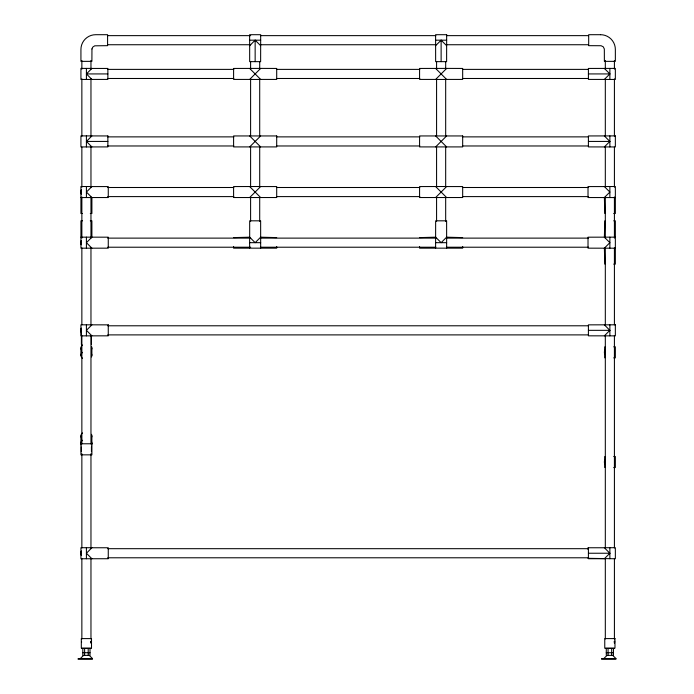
<?xml version="1.0" encoding="UTF-8"?>
<svg xmlns="http://www.w3.org/2000/svg" width="694" height="694" viewBox="0 0 694 694"><rect width="100%" height="100%" fill="white"/><g stroke="black" fill="none" stroke-linecap="round" stroke-linejoin="round"><path stroke-width="1.04" d="M81.562 641.525L81.562 642.436M86.412 73.928L91.894 68.446L107.865 68.446L107.865 79.42L91.894 79.42L86.412 73.928L107.865 73.928M91.894 146.911L86.412 141.429L91.894 135.946M249.632 45.665L249.632 34.7L260.684 34.7L260.632 61.645L249.667 61.645L249.667 45.665L255.149 40.183L260.632 45.665M260.632 68.446L249.667 79.42L233.6 79.42L233.6 68.446L260.632 68.402L276.698 68.446L276.698 79.42L260.632 79.42L249.667 68.446M249.667 146.911L260.632 135.946M91.894 324.861L86.412 330.344L91.894 335.827M249.667 197.53L260.632 186.565L276.698 186.565L276.698 197.53L233.6 197.53L233.6 186.565L260.632 186.513M435.641 45.665L441.124 40.183L446.615 45.665M260.64 237.183L255.158 242.674L249.675 237.183L249.675 220.822L260.64 220.822L260.675 248.157M446.615 68.446L435.641 79.42L419.575 79.42L419.575 68.446L446.615 68.402L462.672 68.446L462.672 79.42L446.615 79.42L435.641 68.446M435.641 146.911L446.615 135.946M435.641 197.53L446.615 186.565L462.672 186.565L462.672 197.53L419.575 197.53L419.575 186.565L446.615 186.513M91.894 547.713L80.929 547.713L80.929 558.765L108.264 558.731L108.264 547.757L91.894 547.757L86.412 553.248L91.894 558.731M446.615 237.183L441.132 242.674L435.65 237.183L419.575 237.608M604.379 68.446L609.87 73.928L604.379 79.42L588.408 79.42L588.408 68.446L615.352 68.402L615.352 79.454L604.379 79.454M604.379 146.911L609.87 141.429L604.379 135.946M604.379 197.538L609.87 192.056L604.379 186.573L588.018 186.573L588.018 197.538L615.352 197.573M604.379 248.166L609.87 242.674L604.379 237.183L604.804 220.822M604.379 335.827L609.87 330.335L604.379 324.853M604.379 558.731L609.87 553.239L604.379 547.757L588.018 547.757L588.018 549.37M80.365 658.519L83.592 655.37M603.823 658.519L607.042 655.37M107.761 35.637L250.69 35.637M260.432 35.637L435.849 35.637M446.676 35.637L588.521 35.637M249.632 40.183L260.684 40.183M435.606 40.183L446.658 40.183M107.761 44.737L250.69 44.737M260.432 44.737L435.849 44.737M446.676 44.737L588.521 44.737M91.894 68.402L80.929 68.402L80.929 79.454L91.894 79.454M107.717 69.383L233.843 69.383M276.455 69.383L419.827 69.383M462.43 69.383L588.564 69.383M588.408 73.928L609.87 73.928M107.717 78.483L233.843 78.483M276.455 78.483L419.827 78.483M462.43 78.483L588.564 78.483M249.667 79.454L260.632 79.454M435.641 79.454L446.615 79.454M107.717 136.874L233.843 136.874M276.455 136.874L419.827 136.874M462.43 136.874L588.564 136.874M86.412 141.429L107.865 141.429M588.408 141.429L609.87 141.429M107.717 145.974L233.843 145.974M276.455 145.974L419.827 145.974M462.43 145.974L588.564 145.974M91.894 186.521L80.929 186.521L80.929 213.509L82.534 213.509M604.379 186.521L615.352 186.521L615.352 213.509L613.748 213.509M107.717 187.501L233.843 187.501M276.455 187.501L419.827 187.501M462.43 187.501L588.564 187.501M107.717 196.602L233.843 196.602M276.455 196.602L419.827 196.602M462.43 196.602L588.564 196.602M91.894 197.538L108.264 197.538L108.264 186.573L91.894 186.573L86.412 192.056L91.894 197.538L80.929 197.573M90.289 213.509L91.894 213.509L91.894 197.417M604.804 213.509L604.379 197.417M82.534 220.822L80.929 220.822L80.929 248.2L108.264 248.166L108.264 237.183L80.929 237.148M90.289 220.822L91.894 220.822L91.894 237.183L86.412 242.674L91.894 248.166M613.748 220.822L615.352 220.822L615.352 264.128L613.748 264.128M615.352 237.148L588.018 237.192L588.018 248.166L615.352 248.2M249.762 237.183L233.6 237.608M260.536 237.183L276.698 237.608M446.511 237.183L462.672 237.608M107.717 238.12L250.69 238.12M260.432 238.12L435.849 238.12M446.676 238.12L588.564 238.12M249.623 242.674L260.675 242.674M435.598 242.674L446.65 242.674M107.717 247.22L250.69 247.22M260.432 247.22L435.849 247.22M446.676 247.22L588.564 247.22M604.804 264.128L604.379 248.036M107.761 325.79L588.521 325.79M588.408 330.335L609.87 330.335M107.761 334.89L588.521 334.89M604.804 346.818L604.804 357.87M613.748 346.818L615.352 346.818L615.352 357.87L613.748 357.87M604.804 456.496L604.804 467.548M613.748 456.496L615.352 456.496L615.352 467.548L613.748 467.548M604.379 547.705L615.352 547.713L615.352 558.765L588.018 558.314M107.761 548.685L588.521 548.685M588.408 553.239L609.87 553.239M107.761 557.785L588.521 557.785M604.379 558.722L588.408 558.722L588.408 547.757M81.788 648.491L91.035 648.491M605.237 648.491L614.494 648.491M82.82 652.724L90.003 652.724M606.278 652.724L613.453 652.724M78.092 658.519L92.458 658.519L92.458 659.3L78.092 659.3M601.542 658.519L615.908 658.519L615.908 659.3L601.542 659.3M612.689 655.37L615.908 658.519M89.231 655.37L92.458 658.519M435.641 135.946L446.615 146.911M435.641 186.565L446.615 197.53M249.667 135.946L260.632 146.911M249.667 186.565L260.632 197.53M614.416 60.456L614.416 69.122M614.416 78.873L614.416 136.284M614.416 147.119L614.416 187.207M614.416 196.957L614.416 238.12M614.416 247.871L614.416 324.792M614.416 335.549L614.416 547.965M614.416 558.774L614.416 638.966M614.416 641.135L614.416 643.303M613.453 648.5L613.453 655.37L606.278 655.37L606.278 648.5M611.666 648.5L611.666 655.37M609.87 68.402L609.87 79.454M609.87 135.894L609.87 146.946M609.87 186.521L609.87 197.573M609.87 237.148L609.87 248.2M609.87 324.809L609.87 335.861M609.87 547.705L609.87 558.757M608.074 648.5L608.074 655.37M605.315 60.456L605.315 69.122M605.315 78.873L605.315 136.284M605.315 147.119L605.315 187.207M605.315 196.957L605.315 238.12M605.315 247.871L605.315 324.792M605.315 335.549L605.315 547.965M605.315 558.774L605.315 638.966M462.672 246.552L462.672 248.157L419.575 248.157L419.575 246.552M446.65 248.157L446.615 220.822L435.65 220.822L435.598 248.157M445.678 61.506L445.678 69.062M445.678 78.786L445.678 136.024M445.678 146.824L445.678 186.79M445.678 197.59L445.678 221.351M441.124 40.183L441.124 61.645M436.578 61.506L436.578 69.062M436.578 78.786L436.578 136.024M436.578 146.824L436.578 186.79M436.578 197.59L436.578 221.351M276.698 246.552L276.698 248.157L233.6 248.157L233.6 246.552M259.703 61.506L259.703 69.062M259.703 78.786L259.703 136.024M259.703 146.824L259.703 186.79M259.703 197.59L259.703 221.351M255.149 40.183L255.149 61.645M250.603 61.506L250.603 69.062M250.603 78.786L250.603 136.024M250.603 146.824L250.603 186.79M250.603 197.59L250.603 221.351M249.623 237.183L249.623 248.157M91.868 348.015L91.868 355.345M91.868 435.927L91.868 443.258M91.435 335.488L91.435 344.562M91.435 446.936L91.435 451.69M90.966 60.456L90.966 69.122M90.966 78.873L90.966 136.284M90.966 147.119L90.966 187.207M90.966 196.957L90.966 238.12M90.966 247.871L90.966 324.792M90.966 335.627L90.966 443.96M90.966 453.711L90.966 547.965M90.966 558.8L90.966 638.966M90.966 641.135L90.966 643.303M90.003 648.5L90.003 655.37L82.82 655.37L82.82 648.5M88.207 648.5L88.207 655.37M86.412 68.402L86.412 79.454M86.412 135.894L86.412 146.946M86.412 186.521L86.412 197.573M86.412 237.148L86.412 248.2M86.412 324.809L86.412 335.87M86.412 547.713L86.412 558.765M84.616 648.5L84.616 655.37M81.857 60.456L81.857 69.122M81.857 78.873L81.857 136.284M81.857 147.119L81.857 187.207M81.857 196.957L81.857 238.12M81.857 247.871L81.857 324.792M81.857 335.627L81.857 443.96M81.857 453.711L81.857 547.965M81.857 558.8L81.857 638.966M81.389 332.504L81.389 344.562M81.389 446.936L81.389 451.69M80.903 348.015L80.903 355.345M80.903 435.927L80.903 443.258M82.508 358.338A5.483 4.242 0 0 1 82.508 352.344M91.452 353.723A5.483 4.242 0 0 1 91.452 356.959M91.452 346.393A5.483 4.242 0 0 1 91.452 349.637M81.319 349.637A5.483 4.242 0 0 1 82.508 345.013M91.452 434.305A5.483 4.242 0 0 1 91.452 437.55M81.319 437.55A5.483 4.242 0 0 1 82.508 432.926M91.452 441.636A5.483 4.242 0 0 1 91.452 444.88M81.319 444.88A5.483 4.242 0 0 1 82.508 440.256M90.853 641.811C91.044 644.067 91.686 640.336 90.853 641.811M614.303 641.811C614.528 644.075 615.092 640.319 614.303 641.811M91.955 48.97L91.894 61.358L80.929 61.358L80.929 49.465A14.765 14.765 0 0 1 95.694 34.7L107.587 34.7L107.587 45.665L94.714 45.821L92.701 47.166L91.955 48.97M81.345 189.956L81.345 194.155A5.483 5.483 0 0 1 81.345 189.948M81.345 240.575L81.345 244.774A5.483 5.483 0 0 1 81.345 240.575M81.345 328.245L81.345 332.443A5.483 5.483 0 0 1 81.345 328.245M81.345 551.149L81.345 555.339A5.483 5.483 0 0 1 81.345 551.149M604.804 350.253L604.804 354.452A5.483 5.483 0 0 1 604.804 350.253M604.804 459.931L604.804 464.13A5.483 5.483 0 0 1 604.804 459.931M446.658 34.7L435.606 34.7L435.641 61.645L446.615 61.645L446.658 34.7M600.588 34.7L588.686 34.7L588.686 45.665L601.082 45.726L603.251 46.793L604.327 48.97L604.379 61.358L615.352 61.358L615.352 49.465A14.765 14.765 0 0 0 600.588 34.7M107.865 135.946L80.929 135.894L80.929 146.946L107.865 146.911L107.865 135.946M276.698 135.946L233.6 135.946L233.6 146.911L276.698 146.911L276.698 135.946M462.672 135.946L419.575 135.946L419.575 146.911L462.672 146.911L462.672 135.946M615.352 135.894L588.408 135.946L588.408 146.911L615.352 146.946L615.352 135.894M108.264 324.861L80.929 324.809L80.929 335.87L108.264 335.827L108.264 324.861M615.352 324.809L588.408 324.853L588.408 335.827L615.352 335.861L615.352 324.809M91.894 443.778L80.929 443.778L80.929 454.848L91.894 454.848L91.894 443.778M91.513 638.593L81.311 638.593L81.311 648.066L91.513 648.066L91.513 638.593M614.971 638.593L604.76 638.593L604.76 648.066L614.971 648.066L614.971 638.593"/></g></svg>
